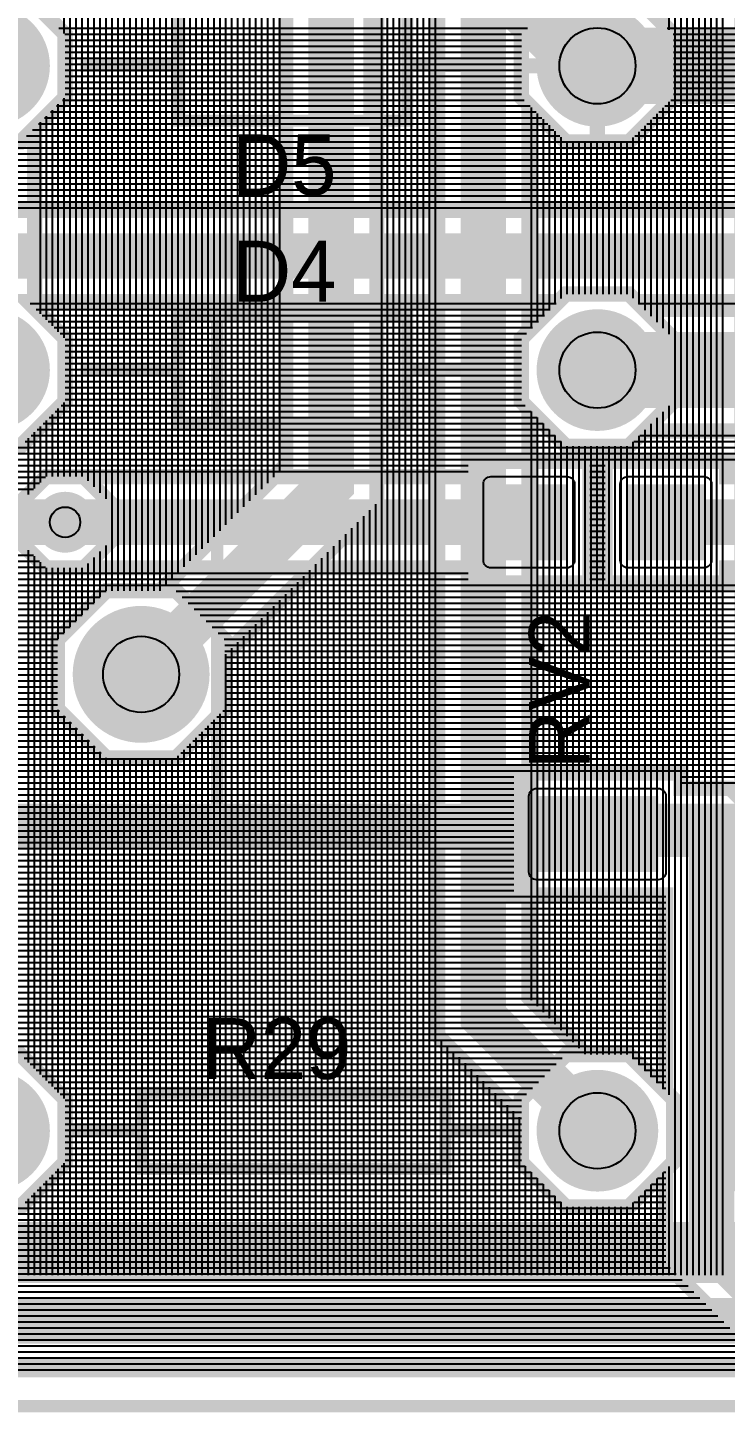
# Model space of a CAD drawing. Header units: inches. Extents: x -5.9 to 5.9, y -1.2 to 1.2.
# Drawn here: x -2.066 to -1.607, y -1.217 to -0.306 of the extents above; entities that cross this region are included whole.
import ezdxf

# ---------------------------------------------------------------- set-up
doc = ezdxf.new("R2010")
doc.units = ezdxf.units.IN
doc.layers.get('0').update_dxf_attribs({"linetype": 'CONTINUOUS'})

# ---------------------------------------------------------------- blocks, each defined once
blk = doc.blocks.new('RPAD')
blk.add_trace([(-0.5, -0.5), (-0.5, 0.5), (0.5, -0.5), (0.5, 0.5)])
blk = doc.blocks.new('EPAD')
at = {"const_width": 0.5}
blk.add_lwpolyline([(-0.25, 0, 1), (0.25, 0, 1)], format="xyb", close=True, dxfattribs=at)

msp = doc.modelspace()

# ---------------------------------------------------------------- linework, layer by layer
for points, const_width in [([(-5.627949, -1.212602), (5.887799, -1.212602), (5.887799, 0.755902), (-5.627949, 0.755902), (-5.627949, -1.212602)], 0.008), ([(-5.627949, -1.212602), (5.887799, -1.212602), (5.887799, 0.755902), (-5.627949, 0.755902), (-5.627949, -1.212602)], 0.008), ([(-5.627949, -1.212602), (5.887799, -1.212602), (5.887799, 0.755902), (-5.627949, 0.755902), (-5.627949, -1.212602)], 0.008), ([(5.745151, -1.188602), (-5.4853, -1.188602), (-5.445626, -1.148928), (-5.445626, -1.079426), (-5.494772, -1.03028), (-5.564275, -1.03028), (-5.603949, -1.069954), (-5.603949, 0.613253), (-5.564275, 0.573579), (-5.494772, 0.573579), (-5.445626, 0.622725), (-5.445626, 0.692228), (-5.4853, 0.731902), (5.745151, 0.731902)], 0.01), ([(5.745151, -1.188602), (-5.4853, -1.188602), (-5.445626, -1.148928), (-5.445626, -1.079426), (-5.494772, -1.03028), (-5.564275, -1.03028), (-5.603949, -1.069954), (-5.603949, 0.613253), (-5.564275, 0.573579), (-5.494772, 0.573579), (-5.445626, 0.622725), (-5.445626, 0.692228), (-5.4853, 0.731902), (5.745151, 0.731902)], 0.01), ([(-0.965941, -0.7565), (-0.965941, 0.2685), (-1.028441, 0.331), (-1.028441, 0.4435), (-1.140941, 0.4435), (-1.275941, 0.3085), (-1.440941, 0.3085), (-1.605941, 0.1435), (-1.815941, 0.1435), (-1.865941, 0.0935), (-1.865941, -0.6065), (-1.990941, -0.7315)], 0.03), ([(-1.795941, 0.105926), (-1.795941, -0.968926), (-1.740941, -1.023926), (-1.740941, -1.052211), (-1.711652, -1.0815), (-1.67023, -1.0815), (-1.640941, -1.052211), (-1.640941, -1.010789), (-1.67023, -0.9815), (-1.698515, -0.9815), (-1.735941, -0.944074), (-1.735941, -0.55721), (-1.711652, -0.5815), (-1.67023, -0.5815), (-1.640941, -0.552211), (-1.640941, -0.510789), (-1.67023, -0.4815), (-1.711652, -0.4815), (-1.735941, -0.50579), (-1.735941, -0.35721), (-1.711652, -0.3815), (-1.67023, -0.3815), (-1.640941, -0.352211), (-1.640941, -0.310789), (-1.67023, -0.2815)], 0.01), ([(-1.765941, 0.0935), (-1.765941, -0.9565), (-1.690941, -1.0315)], 0.03), ([(-1.895941, -0.193068), (-1.895941, -0.594074), (-1.978367, -0.6765), (-2.013722, -0.6765), (-2.045941, -0.708719), (-2.045941, -0.754281), (-2.013722, -0.7865), (-1.968159, -0.7865), (-1.935941, -0.754281), (-1.935941, -0.718926), (-1.835941, -0.618926), (-1.835941, 0.081074)], 0.01), ([(-1.711652, -0.2815), (-1.735941, -0.30579), (-1.735941, 0.04279)], 0.01), ([(4.509059, -0.0315), (4.234059, -0.3065), (4.234059, -0.5315), (4.184059, -0.5815), (3.759059, -0.5815), (3.759059, -1.0565), (3.709059, -1.1065), (0.984059, -1.1065), (0.884059, -1.0065), (0.684059, -1.0065), (0.584059, -1.1065), (-3.115941, -1.1065), (-3.290941, -0.9315)], 0.03), ([(1.009059, -0.9315), (0.734059, -0.9315), (0.684059, -0.9815), (0.684059, -1.1065), (0.634059, -1.1565), (-2.115941, -1.1565), (-2.165941, -1.1065), (-2.165941, -0.3065), (-1.990941, -0.1315)], 0.03), ([(-1.690941, -0.3315), (-1.765941, -0.2565), (-2.240941, -0.2565), (-2.290941, -0.3065)], 0.05), ([(-1.595941, -0.278926), (-1.595941, -1.068926), (-1.538366, -1.1265), (-2.103515, -1.1265)], 0.01), ([(-2.111652, -0.5815), (-2.07023, -0.5815), (-2.040941, -0.552211), (-2.040941, -0.510789), (-2.060941, -0.490789), (-2.060941, -0.372211), (-2.040941, -0.352211), (-2.040941, -0.310789), (-2.07023, -0.2815)], 0.01), ([(-2.065231, -0.2865), (-2.040941, -0.310789), (-2.040941, -0.352211), (-2.07023, -0.3815), (-2.111652, -0.3815)], 0.01), ([(-1.665231, -0.2865), (-1.640941, -0.310789), (-1.640941, -0.352211), (-1.67023, -0.3815), (-1.711652, -0.3815), (-1.740941, -0.352211), (-1.740941, -0.310789), (-1.716651, -0.2865)], 0.01), ([(-1.690941, -0.2815), (-1.690941, -0.3315)], 0.01), ([(-2.178367, -0.4265), (-1.288366, -0.4265), (-1.343367, -0.3715), (-1.350941, -0.3715), (-1.350941, -0.398069), (-1.374372, -0.4215), (-1.407509, -0.4215), (-1.430941, -0.398069), (-1.430941, -0.3715), (-1.457509, -0.3715), (-1.480941, -0.348069), (-1.480941, -0.314931), (-1.457509, -0.2915)], 0.01), ([(-1.965941, -0.3675), (-1.815941, -0.3675), (-1.815941, -0.2955), (-1.965941, -0.2955), (-1.965941, -0.3675)], 0.008), ([(-1.965941, -0.3675), (-1.815941, -0.3675), (-1.815941, -0.2955), (-1.965941, -0.2955), (-1.965941, -0.3675)], 0.008), ([(-1.965941, -0.3675), (-1.815941, -0.3675), (-1.815941, -0.2955), (-1.965941, -0.2955), (-1.965941, -0.3675)], 0.008), ([(-1.840941, -0.3665), (-1.840941, -0.2965)], 0.008), ([(-1.840941, -0.3665), (-1.840941, -0.2965)], 0.008), ([(-1.840941, -0.3665), (-1.840941, -0.2965)], 0.008), ([(-1.690941, -0.3315), (-1.440941, -0.3315)], 0.05), ([(-1.340941, -0.3315), (-1.340941, -0.4065), (-1.390941, -0.4565), (-3.015941, -0.4565), (-3.215941, -0.6565), (-4.315941, -0.6565), (-4.390941, -0.7315)], 0.03), ([(-1.965941, -0.3315), (-2.030941, -0.3315)], 0.008), ([(-1.965941, -0.3315), (-2.030941, -0.3315)], 0.008), ([(-1.965941, -0.3315), (-2.030941, -0.3315)], 0.008), ([(-1.815941, -0.3315), (-1.750941, -0.3315)], 0.008), ([(-1.815941, -0.3315), (-1.750941, -0.3315)], 0.008), ([(-1.815941, -0.3315), (-1.750941, -0.3315)], 0.008), ([(-1.740941, -0.3315), (-1.690941, -0.3315)], 0.01), ([(-1.640941, -0.3315), (-1.690941, -0.3315)], 0.01), ([(-1.690941, -0.3815), (-1.690941, -0.3315)], 0.01), ([(-1.640941, -0.3315), (-1.690941, -0.3315)], 0.01), ([(-1.690941, -0.3815), (-1.690941, -0.3315)], 0.01), ([(2.059059, -0.4565), (0.184059, -0.4565), (0.134059, -0.4065), (-1.240941, -0.4065), (-1.290941, -0.4565), (-1.290941, -0.7815), (-1.340941, -0.8315), (-2.390941, -0.8315), (-2.590941, -1.0315)], 0.03), ([(-4.990941, -0.6315), (-4.915941, -0.6315), (-4.890941, -0.6065), (-2.315941, -0.6065), (-2.165941, -0.4565), (-1.165941, -0.4565), (-1.090941, -0.5315)], 0.03), ([(-1.07023, -0.7815), (-1.111652, -0.7815), (-1.121652, -0.7715), (-1.182509, -0.7715), (-1.382509, -0.5715), (-1.66023, -0.5715), (-1.67023, -0.5815), (-1.711652, -0.5815), (-1.740941, -0.552211), (-1.740941, -0.510789), (-1.716651, -0.4865), (-2.065231, -0.4865), (-2.040941, -0.510789), (-2.040941, -0.552211), (-2.07023, -0.5815), (-2.098515, -0.5815)], 0.01), ([(-1.07023, -0.5815), (-1.111652, -0.5815), (-1.140941, -0.552211), (-1.140941, -0.523926), (-1.178367, -0.4865), (-1.665231, -0.4865), (-1.66023, -0.4915), (-1.349373, -0.4915), (-1.149373, -0.6915), (-1.121652, -0.6915), (-1.111652, -0.6815), (-1.07023, -0.6815)], 0.01), ([(-1.965941, -0.5675), (-1.815941, -0.5675), (-1.815941, -0.4955), (-1.965941, -0.4955), (-1.965941, -0.5675)], 0.008), ([(-1.965941, -0.5675), (-1.815941, -0.5675), (-1.815941, -0.4955), (-1.965941, -0.4955), (-1.965941, -0.5675)], 0.008), ([(-1.965941, -0.5675), (-1.815941, -0.5675), (-1.815941, -0.4955), (-1.965941, -0.4955), (-1.965941, -0.5675)], 0.008), ([(-1.940941, -0.4965), (-1.940941, -0.5665)], 0.008), ([(-1.940941, -0.4965), (-1.940941, -0.5665)], 0.008), ([(-1.940941, -0.4965), (-1.940941, -0.5665)], 0.008), ([(-1.090941, -0.7315), (-1.165941, -0.7315), (-1.365941, -0.5315), (-1.690941, -0.5315)], 0.05), ([(-2.040941, -0.6315), (-2.490941, -0.6315), (-2.590941, -0.5315)], 0.03), ([(-1.965941, -0.5315), (-2.030941, -0.5315)], 0.008), ([(-1.965941, -0.5315), (-2.030941, -0.5315)], 0.008), ([(-1.965941, -0.5315), (-2.030941, -0.5315)], 0.008), ([(-1.815941, -0.5315), (-1.750941, -0.5315)], 0.008), ([(-1.815941, -0.5315), (-1.750941, -0.5315)], 0.008), ([(-1.815941, -0.5315), (-1.750941, -0.5315)], 0.008), ([(-1.695941, -0.6715), (-1.775941, -0.6715), (-1.775941, -0.6615), (-2.053367, -0.6615), (-2.070941, -0.643926), (-2.070941, -0.619074), (-2.053367, -0.6015), (-1.775941, -0.6015), (-1.775941, -0.5915), (-1.695941, -0.5915), (-1.695941, -0.6715)], 0.01), ([(-1.605941, -0.6015), (-1.478515, -0.6015), (-1.328515, -0.7515), (-1.228515, -0.7515), (-1.210941, -0.769074), (-1.210941, -0.793926), (-1.228515, -0.8115), (-1.353367, -0.8115), (-1.440941, -0.723925), (-1.440941, -0.752211), (-1.47023, -0.7815), (-1.511652, -0.7815), (-1.540941, -0.752211), (-1.540941, -0.710789), (-1.511652, -0.6815), (-1.483366, -0.6815), (-1.503367, -0.6615), (-1.605941, -0.6615), (-1.605941, -0.6715), (-1.685941, -0.6715), (-1.685941, -0.5915), (-1.605941, -0.5915), (-1.605941, -0.6015)], 0.01), ([(-2.070941, -0.643926), (-2.070941, -0.619074), (-2.053367, -0.6015), (-2.028515, -0.6015), (-2.010941, -0.619074), (-2.010941, -0.643926), (-2.028515, -0.6615), (-2.053367, -0.6615), (-2.070941, -0.643926)], 0.01), ([(-2.040941, -0.6315), (-1.735941, -0.6315)], 0.03), ([(-1.240941, -0.7815), (-1.340941, -0.7815), (-1.490941, -0.6315), (-1.645941, -0.6315)], 0.03), ([(-3.090941, -0.8315), (-1.940941, -0.8315), (-1.940941, -0.6315), (-3.090941, -0.6315), (-3.090941, -0.8315)], 0.008), ([(-3.090941, -0.8315), (-1.940941, -0.8315), (-1.940941, -0.6315), (-3.090941, -0.6315), (-3.090941, -0.8315)], 0.008), ([(-3.090941, -0.8315), (-1.940941, -0.8315), (-1.940941, -0.6315), (-3.090941, -0.6315), (-3.090941, -0.8315)], 0.008), ([(-2.045941, -0.754281), (-2.045941, -0.708719), (-2.013722, -0.6765), (-1.968159, -0.6765), (-1.935941, -0.708719), (-1.935941, -0.754281), (-1.968159, -0.7865), (-2.013722, -0.7865), (-2.045941, -0.754281)], 0.01), ([(-1.578367, -1.1865), (-1.645941, -1.118926), (-1.645941, -1.05721), (-1.67023, -1.0815), (-1.711652, -1.0815), (-1.740941, -1.052211), (-1.740941, -1.010789), (-1.711652, -0.9815), (-1.67023, -0.9815), (-1.645941, -1.00579), (-1.645941, -0.8765), (-1.745941, -0.8765), (-1.745941, -0.7965), (-1.635941, -0.7965), (-1.635941, -0.8065), (-1.603515, -0.8065), (-1.585941, -0.824074)], 0.01), ([(-1.690941, -0.8365), (-1.615941, -0.8365), (-1.615941, -1.1065), (-1.565941, -1.1565), (2.684059, -1.1565), (2.809059, -1.0315)], 0.03), ([(-2.111652, -1.0815), (-2.07023, -1.0815), (-2.040941, -1.052211), (-2.040941, -1.010789), (-2.07023, -0.9815), (-2.111652, -0.9815)], 0.01), ([(-2.098515, -0.9815), (-2.07023, -0.9815), (-2.040941, -1.010789), (-2.040941, -1.052211), (-2.07023, -1.0815), (-2.111652, -1.0815)], 0.01), ([(-1.990941, -1.0565), (-1.790941, -1.0565), (-1.790941, -1.0065), (-1.990941, -1.0065), (-1.990941, -1.0565)], 0.008), ([(-1.990941, -1.0565), (-1.790941, -1.0565), (-1.790941, -1.0065), (-1.990941, -1.0065), (-1.990941, -1.0565)], 0.008), ([(-1.990941, -1.0565), (-1.790941, -1.0565), (-1.790941, -1.0065), (-1.990941, -1.0065), (-1.990941, -1.0565)], 0.008), ([(-2.040941, -1.0315), (-1.990941, -1.0315)], 0.008), ([(-2.040941, -1.0315), (-1.990941, -1.0315)], 0.008), ([(-2.040941, -1.0315), (-1.990941, -1.0315)], 0.008), ([(-1.790941, -1.0315), (-1.740941, -1.0315)], 0.008), ([(-1.790941, -1.0315), (-1.740941, -1.0315)], 0.008), ([(-1.790941, -1.0315), (-1.740941, -1.0315)], 0.008), ([(-4.765941, -1.1315), (-4.740941, -1.1565), (0.684059, -1.1565), (0.734059, -1.1065), (0.734059, -1.0565)], 0.03), ([(0.646485, -1.1865), (-2.128367, -1.1865)], 0.01)]:
    msp.add_lwpolyline(points, dxfattribs=dict(const_width=const_width))
for points in [[(-1.805233, -1.1265), (-1.805233, 0.111783)], [(-1.801296, -1.1265), (-1.801296, 0.1135)], [(-1.797359, -1.1265), (-1.797359, 0.1135)], [(-1.813107, -1.1265), (-1.813107, 0.103909)], [(-1.80917, -1.1265), (-1.80917, 0.107846)], [(-1.824918, -1.1265), (-1.824918, 0.092098)], [(-1.820981, -1.1265), (-1.820981, 0.096035)], [(-1.817044, -1.1265), (-1.817044, 0.099972)], [(-1.832792, -1.1265), (-1.832792, 0.084224)], [(-1.828855, -1.1265), (-1.828855, 0.088161)], [(-1.962713, -0.660847), (-1.962713, -0.181053)], [(-1.958776, -0.65691), (-1.958776, -0.177116)], [(-1.954839, -0.652973), (-1.954839, -0.17417)], [(-1.950902, -0.649036), (-1.950902, -0.178107)], [(-2.00602, -0.6765), (-2.00602, -0.189004)], [(-2.002083, -0.6765), (-2.002083, -0.1865)], [(-1.998146, -0.6765), (-1.998146, -0.1865)], [(-1.994209, -0.6765), (-1.994209, -0.1865)], [(-1.990272, -0.6765), (-1.990272, -0.1865)], [(-1.986335, -0.6765), (-1.986335, -0.1865)], [(-1.982398, -0.6765), (-1.982398, -0.1865)], [(-1.978461, -0.6765), (-1.978461, -0.1865)], [(-1.974524, -0.672658), (-1.974524, -0.1865)], [(-1.970587, -0.668721), (-1.970587, -0.1865)], [(-1.96665, -0.664784), (-1.96665, -0.18499)], [(-1.946965, -0.645099), (-1.946965, -0.182044)], [(-1.943028, -0.641162), (-1.943028, -0.185981)], [(-1.939091, -0.637225), (-1.939091, -0.189918)], [(-2.013894, -0.616121), (-2.013894, -0.196878)], [(-2.009957, -0.6765), (-2.009957, -0.192941)], [(-1.935154, -0.633288), (-1.935154, -0.193855)], [(-1.931217, -0.629351), (-1.931217, -0.1965)], [(-1.92728, -0.625414), (-1.92728, -0.1965)], [(-1.923343, -0.621477), (-1.923343, -0.1965)], [(-1.919406, -0.61754), (-1.919406, -0.1965)], [(-1.915469, -0.613603), (-1.915469, -0.1965)], [(-1.911532, -0.609666), (-1.911532, -0.1965)], [(-1.907595, -0.605729), (-1.907595, -0.1965)], [(-1.903658, -0.601792), (-1.903658, -0.1965)], [(-1.899721, -0.597855), (-1.899721, -0.1965)], [(-2.025705, -0.60431), (-2.025705, -0.208689)], [(-2.021768, -0.608247), (-2.021768, -0.204752)], [(-2.017831, -0.612184), (-2.017831, -0.200815)], [(-2.033579, -0.6015), (-2.033579, -0.216563)], [(-2.029642, -0.6015), (-2.029642, -0.212626)], [(-2.041453, -0.310278), (-2.041453, -0.224437)], [(-2.037516, -0.6015), (-2.037516, -0.2205)], [(-1.643815, -0.307915), (-1.643815, -0.271052)], [(-1.639878, -1.1265), (-1.639878, -0.274989)], [(-1.635941, -1.1265), (-1.635941, -0.278926)], [(-1.632004, -1.1265), (-1.632004, -0.282863)], [(-1.628067, -1.1265), (-1.628067, -0.2865)], [(-1.62413, -1.1265), (-1.62413, -0.2865)], [(-1.620193, -1.1265), (-1.620193, -0.2865)], [(-1.616256, -1.1265), (-1.616256, -0.2865)], [(-1.612319, -1.1265), (-1.612319, -0.2865)], [(-1.608382, -1.1265), (-1.608382, -0.2865)], [(-2.045018, -0.306713), (-1.736864, -0.306713)], [(-1.645018, -0.306713), (-1.472722, -0.306713)], [(-2.041081, -0.31065), (-1.740801, -0.31065)], [(-2.040941, -0.314587), (-1.740941, -0.314587)], [(-2.040941, -0.318524), (-1.740941, -0.318524)], [(-1.641081, -0.31065), (-1.476659, -0.31065)], [(-1.640941, -0.314587), (-1.480596, -0.314587)], [(-1.640941, -0.318524), (-1.480941, -0.318524)], [(-2.040941, -0.322461), (-1.740941, -0.322461)], [(-2.040941, -0.326398), (-1.740941, -0.326398)], [(-1.640941, -0.322461), (-1.480941, -0.322461)], [(-1.640941, -0.326398), (-1.480941, -0.326398)], [(-2.040941, -0.330335), (-1.740941, -0.330335)], [(-2.040941, -0.334272), (-1.740941, -0.334272)], [(-1.640941, -0.330335), (-1.480941, -0.330335)], [(-1.640941, -0.334272), (-1.480941, -0.334272)], [(-2.040941, -0.338209), (-1.740941, -0.338209)], [(-2.040941, -0.342146), (-1.740941, -0.342146)], [(-1.640941, -0.338209), (-1.480941, -0.338209)], [(-1.640941, -0.342146), (-1.480941, -0.342146)], [(-2.042687, -0.353957), (-1.739194, -0.353957)], [(-2.041453, -0.510278), (-2.041453, -0.352722)], [(-2.040941, -0.346083), (-1.740941, -0.346083)], [(-2.040941, -0.35002), (-1.740941, -0.35002)], [(-1.642687, -0.353957), (-1.475052, -0.353957)], [(-1.640941, -0.346083), (-1.480941, -0.346083)], [(-1.640941, -0.35002), (-1.478989, -0.35002)], [(-2.050561, -0.361831), (-1.73132, -0.361831)], [(-2.049327, -0.502404), (-2.049327, -0.360596)], [(-2.046624, -0.357894), (-1.735257, -0.357894)], [(-2.04539, -0.506341), (-2.04539, -0.356659)], [(-1.734367, -0.504215), (-1.734367, -0.358785)], [(-1.73043, -0.500278), (-1.73043, -0.362722)], [(-1.651689, -0.500041), (-1.651689, -0.362959)], [(-1.650561, -0.361831), (-1.467178, -0.361831)], [(-1.647752, -0.503978), (-1.647752, -0.359022)], [(-1.646624, -0.357894), (-1.471115, -0.357894)], [(-1.643815, -0.507915), (-1.643815, -0.355085)], [(-2.058435, -0.369705), (-1.723446, -0.369705)], [(-2.057201, -0.49453), (-2.057201, -0.36847)], [(-2.054498, -0.365768), (-1.727383, -0.365768)], [(-2.053264, -0.498467), (-2.053264, -0.364533)], [(-1.726493, -0.496341), (-1.726493, -0.366659)], [(-1.722556, -0.492404), (-1.722556, -0.370596)], [(-1.659563, -0.492167), (-1.659563, -0.370833)], [(-1.658435, -0.369705), (-1.459304, -0.369705)], [(-1.655626, -0.496104), (-1.655626, -0.366896)], [(-1.654498, -0.365768), (-1.463241, -0.365768)], [(-2.250941, -0.381516), (-1.430941, -0.381516)], [(-2.066309, -0.377579), (-1.715572, -0.377579)], [(-2.062372, -0.373642), (-1.719509, -0.373642)], [(-1.718619, -0.488467), (-1.718619, -0.374533)], [(-1.714681, -0.48453), (-1.714681, -0.37847)], [(-1.710744, -0.4815), (-1.710744, -0.3815)], [(-1.706807, -0.4815), (-1.706807, -0.3815)], [(-1.70287, -0.4815), (-1.70287, -0.3815)], [(-1.698933, -0.4815), (-1.698933, -0.3815)], [(-1.694996, -0.4815), (-1.694996, -0.3815)], [(-1.691059, -0.4815), (-1.691059, -0.3815)], [(-1.687122, -0.4815), (-1.687122, -0.3815)], [(-1.683185, -0.4815), (-1.683185, -0.3815)], [(-1.679248, -0.4815), (-1.679248, -0.3815)], [(-1.675311, -0.4815), (-1.675311, -0.3815)], [(-1.671374, -0.4815), (-1.671374, -0.3815)], [(-1.667437, -0.484293), (-1.667437, -0.378707)], [(-1.666309, -0.377579), (-1.430941, -0.377579)], [(-1.6635, -0.48823), (-1.6635, -0.37477)], [(-1.662372, -0.373642), (-1.430941, -0.373642)], [(-2.250941, -0.385453), (-1.430941, -0.385453)], [(-2.250941, -0.38939), (-1.430941, -0.38939)], [(-2.250941, -0.393327), (-1.430941, -0.393327)], [(-2.250941, -0.397264), (-1.430941, -0.397264)], [(-2.250941, -0.401201), (-1.427808, -0.401201)], [(-2.250941, -0.405138), (-1.423871, -0.405138)], [(-2.250941, -0.409075), (-1.419934, -0.409075)], [(-2.250941, -0.413012), (-1.415997, -0.413012)], [(-2.250941, -0.416949), (-1.41206, -0.416949)], [(-2.250941, -0.420886), (-1.408123, -0.420886)], [(-2.250941, -0.424823), (-1.290043, -0.424823)], [(-2.063916, -0.487815), (-1.717966, -0.487815)], [(-1.663916, -0.487815), (-1.177051, -0.487815)], [(-2.059979, -0.491752), (-1.721903, -0.491752)], [(-2.056042, -0.495689), (-1.72584, -0.495689)], [(-2.052105, -0.499626), (-1.729777, -0.499626)], [(-2.048168, -0.503563), (-1.733714, -0.503563)], [(-2.044231, -0.5075), (-1.737651, -0.5075)], [(-2.040941, -0.511437), (-1.740941, -0.511437)], [(-2.040941, -0.515374), (-1.740941, -0.515374)], [(-2.040941, -0.519311), (-1.740941, -0.519311)], [(-2.040941, -0.523248), (-1.740941, -0.523248)], [(-2.040941, -0.527185), (-1.740941, -0.527185)], [(-2.040941, -0.531122), (-1.740941, -0.531122)], [(-2.040941, -0.535059), (-1.740941, -0.535059)], [(-2.040941, -0.538996), (-1.740941, -0.538996)], [(-2.040941, -0.542933), (-1.740941, -0.542933)], [(-2.043475, -0.554744), (-1.738407, -0.554744)], [(-2.041453, -0.6015), (-2.041453, -0.552722)], [(-2.040941, -0.54687), (-1.740941, -0.54687)], [(-2.040941, -0.550807), (-1.740941, -0.550807)], [(-1.643815, -1.007915), (-1.643815, -0.555085)], [(-2.051349, -0.562618), (-1.730533, -0.562618)], [(-2.049327, -0.6015), (-2.049327, -0.560596)], [(-2.047412, -0.558681), (-1.73447, -0.558681)], [(-2.04539, -0.6015), (-2.04539, -0.556659)], [(-1.734367, -0.945649), (-1.734367, -0.558785)], [(-1.73043, -0.949586), (-1.73043, -0.562722)], [(-1.651689, -1.000041), (-1.651689, -0.562959)], [(-1.647752, -1.003978), (-1.647752, -0.559022)], [(-2.061138, -0.609271), (-2.061138, -0.572407)], [(-2.059223, -0.570492), (-1.722659, -0.570492)], [(-2.057201, -0.605334), (-2.057201, -0.56847)], [(-2.055286, -0.566555), (-1.726596, -0.566555)], [(-2.053264, -0.6015), (-2.053264, -0.564533)], [(-1.726493, -0.953523), (-1.726493, -0.566659)], [(-1.722556, -0.95746), (-1.722556, -0.570596)], [(-1.659563, -0.992167), (-1.659563, -0.570833)], [(-1.655626, -0.996104), (-1.655626, -0.566896)], [(-2.099319, -0.582303), (-1.371706, -0.582303)], [(-2.067097, -0.578366), (-1.714785, -0.578366)], [(-2.065075, -0.613208), (-2.065075, -0.576344)], [(-2.06316, -0.574429), (-1.718722, -0.574429)], [(-1.718619, -0.961397), (-1.718619, -0.574533)], [(-1.714681, -0.965334), (-1.714681, -0.57847)], [(-1.710744, -0.969271), (-1.710744, -0.5815)], [(-1.706807, -0.973208), (-1.706807, -0.5815)], [(-1.70287, -0.977145), (-1.70287, -0.5815)], [(-1.698933, -0.981082), (-1.698933, -0.5815)], [(-1.694996, -0.9815), (-1.694996, -0.5815)], [(-1.691059, -0.9815), (-1.691059, -0.5815)], [(-1.687122, -0.9815), (-1.687122, -0.5815)], [(-1.683185, -0.9815), (-1.683185, -0.5815)], [(-1.679248, -0.9815), (-1.679248, -0.5815)], [(-1.675311, -0.9815), (-1.675311, -0.5815)], [(-1.671374, -0.9815), (-1.671374, -0.5815)], [(-1.667437, -0.984293), (-1.667437, -0.578707)], [(-1.667097, -0.578366), (-1.375643, -0.578366)], [(-1.6635, -0.98823), (-1.6635, -0.57477)], [(-1.66316, -0.574429), (-1.37958, -0.574429)], [(-2.107193, -0.590177), (-1.363831, -0.590177)], [(-2.103256, -0.58624), (-1.367769, -0.58624)], [(-2.115067, -0.598051), (-1.775941, -0.598051)], [(-2.11113, -0.594114), (-1.775941, -0.594114)], [(-1.695941, -0.594114), (-1.685941, -0.594114)], [(-1.695941, -0.598051), (-1.685941, -0.598051)], [(-2.122941, -0.605925), (-2.057792, -0.605925)], [(-2.119004, -0.601988), (-2.053855, -0.601988)], [(-1.695941, -0.601988), (-1.685941, -0.601988)], [(-1.695941, -0.605925), (-1.685941, -0.605925)], [(-2.126878, -0.609862), (-2.061729, -0.609862)], [(-1.695941, -0.609862), (-1.685941, -0.609862)], [(-1.695941, -0.613799), (-1.685941, -0.613799)], [(-1.695941, -0.617736), (-1.685941, -0.617736)], [(-1.844603, -1.1265), (-1.844603, -0.627587)], [(-1.840666, -1.1265), (-1.840666, -0.62365)], [(-1.836729, -1.1265), (-1.836729, -0.619713)], [(-1.695941, -0.621673), (-1.685941, -0.621673)], [(-1.695941, -0.62561), (-1.685941, -0.62561)], [(-1.852477, -1.1265), (-1.852477, -0.635461)], [(-1.84854, -1.1265), (-1.84854, -0.631524)], [(-1.695941, -0.629547), (-1.685941, -0.629547)], [(-1.695941, -0.633484), (-1.685941, -0.633484)], [(-1.860351, -1.1265), (-1.860351, -0.643335)], [(-1.856414, -1.1265), (-1.856414, -0.639398)], [(-1.695941, -0.637421), (-1.685941, -0.637421)], [(-1.695941, -0.641358), (-1.685941, -0.641358)], [(-1.695941, -0.645295), (-1.685941, -0.645295)], [(-2.170185, -0.653169), (-2.061698, -0.653169)], [(-2.065075, -0.986656), (-2.065075, -0.649792)], [(-2.061138, -0.990593), (-2.061138, -0.653729)], [(-2.021768, -0.684546), (-2.021768, -0.654753)], [(-2.017831, -0.680609), (-2.017831, -0.650816)], [(-2.013894, -0.676672), (-2.013894, -0.646879)], [(-1.872162, -1.1265), (-1.872162, -0.655146)], [(-1.868225, -1.1265), (-1.868225, -0.651209)], [(-1.864288, -1.1265), (-1.864288, -0.647272)], [(-1.695941, -0.649232), (-1.685941, -0.649232)], [(-1.695941, -0.653169), (-1.685941, -0.653169)], [(-2.178059, -0.661043), (-2.053824, -0.661043)], [(-2.174122, -0.657106), (-2.057761, -0.657106)], [(-2.057201, -0.99453), (-2.057201, -0.657666)], [(-2.053264, -0.998467), (-2.053264, -0.6615)], [(-2.049327, -1.002404), (-2.049327, -0.6615)], [(-2.04539, -0.708168), (-2.04539, -0.6615)], [(-2.041453, -0.704231), (-2.041453, -0.6615)], [(-2.037516, -0.700294), (-2.037516, -0.6615)], [(-2.033579, -0.696357), (-2.033579, -0.6615)], [(-2.029642, -0.69242), (-2.029642, -0.6615)], [(-2.025705, -0.688483), (-2.025705, -0.65869)], [(-1.880036, -1.1265), (-1.880036, -0.66302)], [(-1.876099, -1.1265), (-1.876099, -0.659083)], [(-1.695941, -0.657106), (-1.685941, -0.657106)], [(-1.695941, -0.661043), (-1.685941, -0.661043)], [(-2.18987, -0.672854), (-1.492012, -0.672854)], [(-2.185933, -0.668917), (-1.775941, -0.668917)], [(-2.181996, -0.66498), (-1.775941, -0.66498)], [(-1.88791, -1.1265), (-1.88791, -0.670894)], [(-1.883973, -1.1265), (-1.883973, -0.666957)], [(-1.695941, -0.66498), (-1.685941, -0.66498)], [(-1.695941, -0.668917), (-1.685941, -0.668917)], [(-2.197744, -0.680728), (-2.01795, -0.680728)], [(-2.193807, -0.676791), (-2.014013, -0.676791)], [(-1.967869, -0.676791), (-1.488075, -0.676791)], [(-1.963931, -0.680728), (-1.484138, -0.680728)], [(-1.895784, -1.1265), (-1.895784, -0.678768)], [(-1.891847, -1.1265), (-1.891847, -0.674831)], [(-2.956057, -0.688602), (-2.025824, -0.688602)], [(-2.201681, -0.684665), (-2.021887, -0.684665)], [(-1.959994, -0.684665), (-1.514817, -0.684665)], [(-1.956057, -0.688602), (-1.518754, -0.688602)], [(-1.907595, -1.1265), (-1.907595, -0.690579)], [(-1.903658, -1.1265), (-1.903658, -0.686642)], [(-1.899721, -1.1265), (-1.899721, -0.682705)], [(-2.95212, -0.692539), (-2.029761, -0.692539)], [(-2.948183, -0.696476), (-2.033698, -0.696476)], [(-2.944246, -0.700413), (-2.037635, -0.700413)], [(-1.95212, -0.692539), (-1.522691, -0.692539)], [(-1.948183, -0.696476), (-1.526628, -0.696476)], [(-1.944246, -0.700413), (-1.530565, -0.700413)], [(-1.915469, -1.1265), (-1.915469, -0.698453)], [(-1.911532, -1.1265), (-1.911532, -0.694516)], [(-2.375665, -0.70435), (-2.041572, -0.70435)], [(-2.371728, -0.708287), (-2.045509, -0.708287)], [(-1.940309, -0.70435), (-1.534502, -0.70435)], [(-1.936372, -0.708287), (-1.538439, -0.708287)], [(-1.923343, -1.1265), (-1.923343, -0.706327)], [(-1.919406, -1.1265), (-1.919406, -0.70239)], [(-2.367791, -0.712224), (-2.045941, -0.712224)], [(-2.363854, -0.716161), (-2.045941, -0.716161)], [(-1.935941, -0.712224), (-1.540941, -0.712224)], [(-1.935941, -0.716161), (-1.540941, -0.716161)], [(-1.935154, -1.1265), (-1.935154, -0.718138)], [(-1.931217, -1.1265), (-1.931217, -0.714201)], [(-1.92728, -1.1265), (-1.92728, -0.710264)], [(-2.359917, -0.720098), (-2.045941, -0.720098)], [(-2.35598, -0.724035), (-2.045941, -0.724035)], [(-2.352043, -0.727972), (-2.045941, -0.727972)], [(-1.935941, -0.720098), (-1.540941, -0.720098)], [(-1.935941, -0.724035), (-1.540941, -0.724035)], [(-1.935941, -0.727972), (-1.540941, -0.727972)], [(-2.348106, -0.731909), (-2.045941, -0.731909)], [(-2.344169, -0.735846), (-2.045941, -0.735846)], [(-1.935941, -0.731909), (-1.540941, -0.731909)], [(-1.935941, -0.735846), (-1.540941, -0.735846)], [(-2.340232, -0.739783), (-2.045941, -0.739783)], [(-2.336295, -0.74372), (-2.045941, -0.74372)], [(-1.935941, -0.739783), (-1.540941, -0.739783)], [(-1.935941, -0.74372), (-1.540941, -0.74372)], [(-2.332358, -0.747657), (-2.045941, -0.747657)], [(-2.328421, -0.751594), (-2.045941, -0.751594)], [(-2.04539, -1.006341), (-2.04539, -0.754832)], [(-1.935941, -0.747657), (-1.540941, -0.747657)], [(-1.935941, -0.751594), (-1.540941, -0.751594)], [(-2.324484, -0.755531), (-2.044691, -0.755531)], [(-2.320547, -0.759469), (-2.040754, -0.759469)], [(-2.31661, -0.763406), (-2.036817, -0.763406)], [(-2.041453, -1.010278), (-2.041453, -0.758769)], [(-2.037516, -1.1265), (-2.037516, -0.762706)], [(-1.945065, -0.763406), (-1.529746, -0.763406)], [(-1.943028, -1.1265), (-1.943028, -0.761368)], [(-1.941128, -0.759469), (-1.533683, -0.759469)], [(-1.939091, -1.1265), (-1.939091, -0.757431)], [(-1.937191, -0.755531), (-1.53762, -0.755531)], [(-2.312673, -0.767343), (-2.03288, -0.767343)], [(-2.308736, -0.77128), (-2.028943, -0.77128)], [(-2.033579, -1.1265), (-2.033579, -0.766643)], [(-2.029642, -1.1265), (-2.029642, -0.77058)], [(-1.954839, -1.1265), (-1.954839, -0.773179)], [(-1.952939, -0.77128), (-1.521872, -0.77128)], [(-1.950902, -1.1265), (-1.950902, -0.769242)], [(-1.949002, -0.767343), (-1.525809, -0.767343)], [(-1.946965, -1.1265), (-1.946965, -0.765305)], [(-2.304799, -0.775217), (-2.025006, -0.775217)], [(-2.300862, -0.779154), (-2.021069, -0.779154)], [(-2.025705, -1.1265), (-2.025705, -0.774517)], [(-2.021768, -1.1265), (-2.021768, -0.778454)], [(-2.017831, -1.1265), (-2.017831, -0.782391)], [(-1.962713, -1.1265), (-1.962713, -0.781053)], [(-1.960813, -0.779154), (-1.513998, -0.779154)], [(-1.958776, -1.1265), (-1.958776, -0.777116)], [(-1.956876, -0.775217), (-1.517935, -0.775217)], [(-2.296925, -0.783091), (-2.017131, -0.783091)], [(-2.292988, -0.787028), (-1.377839, -0.787028)], [(-2.289051, -0.790965), (-1.373902, -0.790965)], [(-2.013894, -1.1265), (-2.013894, -0.786328)], [(-2.009957, -1.1265), (-2.009957, -0.7865)], [(-2.00602, -1.1265), (-2.00602, -0.7865)], [(-2.002083, -1.1265), (-2.002083, -0.7865)], [(-1.998146, -1.1265), (-1.998146, -0.7865)], [(-1.994209, -1.1265), (-1.994209, -0.7865)], [(-1.990272, -1.1265), (-1.990272, -0.7865)], [(-1.986335, -1.1265), (-1.986335, -0.7865)], [(-1.982398, -1.1265), (-1.982398, -0.7865)], [(-1.978461, -1.1265), (-1.978461, -0.7865)], [(-1.974524, -1.1265), (-1.974524, -0.7865)], [(-1.970587, -1.1265), (-1.970587, -0.7865)], [(-1.96665, -1.1265), (-1.96665, -0.78499)], [(-1.96475, -0.783091), (-1.381776, -0.783091)], [(-2.285114, -0.794902), (-1.369965, -0.794902)], [(-2.281177, -0.798839), (-1.745941, -0.798839)], [(-1.635941, -0.798839), (-1.366028, -0.798839)], [(-2.27724, -0.802776), (-1.745941, -0.802776)], [(-2.273303, -0.806713), (-1.745941, -0.806713)], [(-1.635941, -0.802776), (-1.362091, -0.802776)], [(-2.269366, -0.81065), (-1.745941, -0.81065)], [(-2.265429, -0.814587), (-1.745941, -0.814587)], [(-2.261492, -0.818524), (-1.745941, -0.818524)], [(-2.257555, -0.822461), (-1.745941, -0.822461)], [(-2.253618, -0.826398), (-1.745941, -0.826398)], [(-2.249681, -0.830335), (-1.745941, -0.830335)], [(-2.245744, -0.834272), (-1.745941, -0.834272)], [(-2.241807, -0.838209), (-1.745941, -0.838209)], [(-2.23787, -0.842146), (-1.745941, -0.842146)], [(-2.233933, -0.846083), (-1.745941, -0.846083)], [(-2.229996, -0.85002), (-1.745941, -0.85002)], [(-2.226059, -0.853957), (-1.745941, -0.853957)], [(-2.222122, -0.857894), (-1.745941, -0.857894)], [(-2.218185, -0.861831), (-1.745941, -0.861831)], [(-2.214248, -0.865768), (-1.745941, -0.865768)], [(-2.210311, -0.869705), (-1.745941, -0.869705)], [(-2.206374, -0.873642), (-1.745941, -0.873642)], [(-2.202437, -0.877579), (-1.645941, -0.877579)], [(-2.1985, -0.881516), (-1.645941, -0.881516)], [(-2.194563, -0.885453), (-1.645941, -0.885453)], [(-2.190626, -0.88939), (-1.645941, -0.88939)], [(-2.186689, -0.893327), (-1.645941, -0.893327)], [(-2.182752, -0.897264), (-1.645941, -0.897264)], [(-2.178815, -0.901201), (-1.645941, -0.901201)], [(-2.174878, -0.905138), (-1.645941, -0.905138)], [(-2.170941, -0.909075), (-1.645941, -0.909075)], [(-2.167004, -0.913012), (-1.645941, -0.913012)], [(-2.163067, -0.916949), (-1.645941, -0.916949)], [(-2.15913, -0.920886), (-1.645941, -0.920886)], [(-2.155193, -0.924823), (-1.645941, -0.924823)], [(-2.151256, -0.92876), (-1.645941, -0.92876)], [(-2.147319, -0.932697), (-1.645941, -0.932697)], [(-2.143382, -0.936634), (-1.645941, -0.936634)], [(-2.139445, -0.940571), (-1.645941, -0.940571)], [(-2.135508, -0.944508), (-1.645941, -0.944508)], [(-2.131571, -0.948445), (-1.645941, -0.948445)], [(-2.127634, -0.952382), (-1.645941, -0.952382)], [(-2.123697, -0.956319), (-1.645941, -0.956319)], [(-2.11976, -0.960256), (-1.645941, -0.960256)], [(-2.115823, -0.964193), (-1.645941, -0.964193)], [(-2.111886, -0.96813), (-1.645941, -0.96813)], [(-2.107949, -0.972067), (-1.645941, -0.972067)], [(-1.793422, -1.1265), (-1.793422, -0.971444)], [(-2.104012, -0.976004), (-1.645941, -0.976004)], [(-2.100075, -0.979941), (-1.645941, -0.979941)], [(-1.789485, -1.1265), (-1.789485, -0.975381)], [(-1.785548, -1.1265), (-1.785548, -0.979319)], [(-2.067853, -0.983878), (-1.714029, -0.983878)], [(-2.063916, -0.987815), (-1.717966, -0.987815)], [(-2.059979, -0.991752), (-1.721903, -0.991752)], [(-1.781611, -1.1265), (-1.781611, -0.983256)], [(-1.777674, -1.1265), (-1.777674, -0.987193)], [(-1.773737, -1.1265), (-1.773737, -0.99113)], [(-1.667853, -0.983878), (-1.645941, -0.983878)], [(-1.663916, -0.987815), (-1.645941, -0.987815)], [(-1.659979, -0.991752), (-1.645941, -0.991752)], [(-2.056042, -0.995689), (-1.72584, -0.995689)], [(-2.052105, -0.999626), (-1.729777, -0.999626)], [(-1.7698, -1.1265), (-1.7698, -0.995067)], [(-1.765863, -1.1265), (-1.765863, -0.999004)], [(-1.656042, -0.995689), (-1.645941, -0.995689)], [(-1.652105, -0.999626), (-1.645941, -0.999626)], [(-2.048168, -1.003563), (-1.733714, -1.003563)], [(-2.044231, -1.0075), (-1.737651, -1.0075)], [(-1.761926, -1.1265), (-1.761926, -1.002941)], [(-1.757989, -1.1265), (-1.757989, -1.006878)], [(-1.648168, -1.003563), (-1.645941, -1.003563)], [(-2.040941, -1.011437), (-1.740941, -1.011437)], [(-2.040941, -1.015374), (-1.740941, -1.015374)], [(-2.040941, -1.019311), (-1.740941, -1.019311)], [(-1.754052, -1.1265), (-1.754052, -1.010815)], [(-1.750115, -1.1265), (-1.750115, -1.014752)], [(-1.746178, -1.1265), (-1.746178, -1.018689)], [(-2.040941, -1.023248), (-1.740941, -1.023248)], [(-2.040941, -1.027185), (-1.740941, -1.027185)], [(-1.742241, -1.1265), (-1.742241, -1.022626)], [(-2.040941, -1.031122), (-1.740941, -1.031122)], [(-2.040941, -1.035059), (-1.740941, -1.035059)], [(-2.040941, -1.038996), (-1.740941, -1.038996)], [(-2.040941, -1.042933), (-1.740941, -1.042933)], [(-2.043475, -1.054744), (-1.738407, -1.054744)], [(-2.041453, -1.1265), (-2.041453, -1.052722)], [(-2.040941, -1.04687), (-1.740941, -1.04687)], [(-2.040941, -1.050807), (-1.740941, -1.050807)], [(-1.738304, -1.1265), (-1.738304, -1.054848)], [(-1.643815, -1.1265), (-1.643815, -1.055085)], [(-2.053264, -1.1265), (-2.053264, -1.064533)], [(-2.051349, -1.062618), (-1.730533, -1.062618)], [(-2.049327, -1.1265), (-2.049327, -1.060596)], [(-2.047412, -1.058681), (-1.73447, -1.058681)], [(-2.04539, -1.1265), (-2.04539, -1.056659)], [(-1.734367, -1.1265), (-1.734367, -1.058785)], [(-1.73043, -1.1265), (-1.73043, -1.062722)], [(-1.651689, -1.1265), (-1.651689, -1.062959)], [(-1.651349, -1.062618), (-1.645941, -1.062618)], [(-1.647752, -1.1265), (-1.647752, -1.059022)], [(-1.647412, -1.058681), (-1.645941, -1.058681)], [(-2.061138, -1.1265), (-2.061138, -1.072407)], [(-2.059223, -1.070492), (-1.722659, -1.070492)], [(-2.057201, -1.1265), (-2.057201, -1.06847)], [(-2.055286, -1.066555), (-1.726596, -1.066555)], [(-1.726493, -1.1265), (-1.726493, -1.066659)], [(-1.722556, -1.1265), (-1.722556, -1.070596)], [(-1.659563, -1.1265), (-1.659563, -1.070833)], [(-1.659223, -1.070492), (-1.645941, -1.070492)], [(-1.655626, -1.1265), (-1.655626, -1.066896)], [(-1.655286, -1.066555), (-1.645941, -1.066555)], [(-4.963963, -1.082303), (-1.645941, -1.082303)], [(-2.067097, -1.078366), (-1.714785, -1.078366)], [(-2.065075, -1.1265), (-2.065075, -1.076344)], [(-2.06316, -1.074429), (-1.718722, -1.074429)], [(-1.718619, -1.1265), (-1.718619, -1.074533)], [(-1.714681, -1.1265), (-1.714681, -1.07847)], [(-1.710744, -1.1265), (-1.710744, -1.0815)], [(-1.706807, -1.1265), (-1.706807, -1.0815)], [(-1.70287, -1.1265), (-1.70287, -1.0815)], [(-1.698933, -1.1265), (-1.698933, -1.0815)], [(-1.694996, -1.1265), (-1.694996, -1.0815)], [(-1.691059, -1.1265), (-1.691059, -1.0815)], [(-1.687122, -1.1265), (-1.687122, -1.0815)], [(-1.683185, -1.1265), (-1.683185, -1.0815)], [(-1.679248, -1.1265), (-1.679248, -1.0815)], [(-1.675311, -1.1265), (-1.675311, -1.0815)], [(-1.671374, -1.1265), (-1.671374, -1.0815)], [(-1.667437, -1.1265), (-1.667437, -1.078707)], [(-1.667097, -1.078366), (-1.645941, -1.078366)], [(-1.6635, -1.1265), (-1.6635, -1.07477)], [(-1.66316, -1.074429), (-1.645941, -1.074429)], [(-5.445626, -1.090177), (-1.645941, -1.090177)], [(-4.9679, -1.08624), (-1.645941, -1.08624)], [(-5.445626, -1.094114), (-1.645941, -1.094114)], [(-5.445626, -1.098051), (-1.645941, -1.098051)], [(-4.753027, -1.101988), (-1.645941, -1.101988)], [(-4.74909, -1.105925), (-1.645941, -1.105925)], [(-4.745153, -1.109862), (-1.645941, -1.109862)], [(-4.741216, -1.113799), (-1.645941, -1.113799)], [(-4.737279, -1.117736), (-1.645941, -1.117736)], [(-4.735941, -1.121673), (-1.643193, -1.121673)], [(-4.735941, -1.12561), (-1.639256, -1.12561)], [(-4.735941, -1.129547), (-1.635319, -1.129547)], [(-4.735941, -1.133484), (-1.631382, -1.133484)], [(-4.735941, -1.137421), (-1.627445, -1.137421)], [(-4.73731, -1.145295), (-1.619571, -1.145295)], [(-4.735941, -1.141358), (-1.623508, -1.141358)], [(-4.745184, -1.153169), (-1.611697, -1.153169)], [(-4.741247, -1.149232), (-1.615634, -1.149232)], [(-5.461678, -1.16498), (-1.599886, -1.16498)], [(-4.753058, -1.161043), (-1.603823, -1.161043)], [(-4.749121, -1.157106), (-1.60776, -1.157106)], [(-5.469552, -1.172854), (-1.592012, -1.172854)], [(-5.465615, -1.168917), (-1.595949, -1.168917)], [(-5.477426, -1.180728), (-1.584138, -1.180728)], [(-5.473489, -1.176791), (-1.588075, -1.176791)], [(-5.4853, -1.188602), (5.745151, -1.188602)], [(-5.4853, -1.188602), (5.745151, -1.188602)], [(-5.481363, -1.184665), (-1.580201, -1.184665)]]:
    msp.add_lwpolyline(points)
for points in [[(-1.765941, -0.6565), (-1.765941, -0.6065), (-1.765841, -0.605478), (-1.765555, -0.604532), (-1.7651, -0.603682), (-1.764496, -0.602945), (-1.763759, -0.602341), (-1.762909, -0.601886), (-1.761963, -0.6016), (-1.760941, -0.6015), (-1.710941, -0.6015), (-1.709919, -0.6016), (-1.708973, -0.601886), (-1.708123, -0.602341), (-1.707386, -0.602945), (-1.706781, -0.603682), (-1.706327, -0.604532), (-1.706041, -0.605478), (-1.705941, -0.6065), (-1.705941, -0.6565), (-1.706041, -0.657522), (-1.706327, -0.658468), (-1.706781, -0.659318), (-1.707386, -0.660055), (-1.708123, -0.660659), (-1.708973, -0.661114), (-1.709919, -0.6614), (-1.710941, -0.6615), (-1.760941, -0.6615), (-1.761963, -0.6614), (-1.762909, -0.661114), (-1.763759, -0.660659), (-1.764496, -0.660055), (-1.7651, -0.659318), (-1.765555, -0.658468), (-1.765841, -0.657522), (-1.765941, -0.6565)], [(-1.675941, -0.6565), (-1.675941, -0.6065), (-1.675841, -0.605478), (-1.675555, -0.604532), (-1.6751, -0.603682), (-1.674496, -0.602945), (-1.673759, -0.602341), (-1.672909, -0.601886), (-1.671963, -0.6016), (-1.670941, -0.6015), (-1.620941, -0.6015), (-1.619919, -0.6016), (-1.618973, -0.601886), (-1.618123, -0.602341), (-1.617386, -0.602945), (-1.616781, -0.603682), (-1.616327, -0.604532), (-1.616041, -0.605478), (-1.615941, -0.6065), (-1.615941, -0.6565), (-1.616041, -0.657522), (-1.616327, -0.658468), (-1.616781, -0.659318), (-1.617386, -0.660055), (-1.618123, -0.660659), (-1.618973, -0.661114), (-1.619919, -0.6614), (-1.620941, -0.6615), (-1.670941, -0.6615), (-1.671963, -0.6614), (-1.672909, -0.661114), (-1.673759, -0.660659), (-1.674496, -0.660055), (-1.6751, -0.659318), (-1.675555, -0.658468), (-1.675841, -0.657522), (-1.675941, -0.6565)], [(-1.735941, -0.8615), (-1.735941, -0.8115), (-1.735841, -0.810478), (-1.735555, -0.809532), (-1.7351, -0.808682), (-1.734496, -0.807945), (-1.733759, -0.807341), (-1.732909, -0.806886), (-1.731963, -0.8066), (-1.730941, -0.8065), (-1.650941, -0.8065), (-1.649919, -0.8066), (-1.648973, -0.806886), (-1.648123, -0.807341), (-1.647386, -0.807945), (-1.646781, -0.808682), (-1.646327, -0.809532), (-1.646041, -0.810478), (-1.645941, -0.8115), (-1.645941, -0.8615), (-1.646041, -0.862522), (-1.646327, -0.863468), (-1.646781, -0.864318), (-1.647386, -0.865055), (-1.648123, -0.865659), (-1.648973, -0.866114), (-1.649919, -0.8664), (-1.650941, -0.8665), (-1.730941, -0.8665), (-1.731963, -0.8664), (-1.732909, -0.866114), (-1.733759, -0.865659), (-1.734496, -0.865055), (-1.7351, -0.864318), (-1.735555, -0.863468), (-1.735841, -0.862522), (-1.735941, -0.8615)]]:
    msp.add_lwpolyline(points, close=True)
for centre, radius in [((-1.690941, -0.3315), 0.025), ((-1.690941, -0.5315), 0.025), ((-2.040941, -0.6315), 0.01), ((-1.990941, -0.7315), 0.025), ((-1.690941, -1.0315), 0.025)]:
    msp.add_circle(centre, radius)

# ---------------------------------------------------------------- block references
for p, xscale, yscale in [((-2.090941, -0.3315), 0.08, 0.08), ((-2.090941, -0.3315), 0.07, 0.07), ((-1.690941, -0.3315), 0.08, 0.08), ((-1.690941, -0.3315), 0.07, 0.07), ((-2.090941, -0.5315), 0.08, 0.08), ((-2.090941, -0.5315), 0.07, 0.07), ((-1.690941, -0.5315), 0.08, 0.08), ((-1.690941, -0.5315), 0.07, 0.07), ((-2.040941, -0.6315), 0.04, 0.04), ((-2.040941, -0.6315), 0.03, 0.03), ((-1.990941, -0.7315), 0.09, 0.09), ((-1.990941, -0.7315), 0.08, 0.08), ((-2.090941, -1.0315), 0.08, 0.08), ((-1.690941, -1.0315), 0.08, 0.08), ((-2.090941, -1.0315), 0.07, 0.07), ((-1.690941, -1.0315), 0.07, 0.07)]:
    msp.add_blockref('EPAD', p, dxfattribs=dict(xscale=xscale, yscale=yscale))
at = {"xscale": 0.05, "rotation": 90}
for p, yscale in [((-1.735941, -0.6315), 0.05), ((-1.735941, -0.6315), 0.05), ((-1.645941, -0.6315), 0.05), ((-1.645941, -0.6315), 0.05), ((-1.690941, -0.8365), 0.08), ((-1.690941, -0.8365), 0.08)]:
    msp.add_blockref('RPAD', p, dxfattribs=dict(at, yscale=yscale))

# ---------------------------------------------------------------- texts
for s, p in [('D5', (-1.930941, -0.4165)), ('D5', (-1.930941, -0.4165)), ('D5', (-1.930941, -0.4165)), ('D4', (-1.930941, -0.4865)), ('D4', (-1.930941, -0.4865)), ('D4', (-1.930941, -0.4865)), ('R29', (-1.950941, -0.9975)), ('R29', (-1.950941, -0.9975)), ('R29', (-1.950941, -0.9975))]:
    msp.add_text(s, height=0.04).set_placement(p)
msp.add_text('RV2', height=0.04, rotation=90).set_placement((-1.695941, -0.794))
msp.add_text('RV2', height=0.04, rotation=90).set_placement((-1.695941, -0.794))
msp.add_text('RV2', height=0.04, rotation=90).set_placement((-1.695941, -0.794))

doc.saveas('drawing.dxf')
